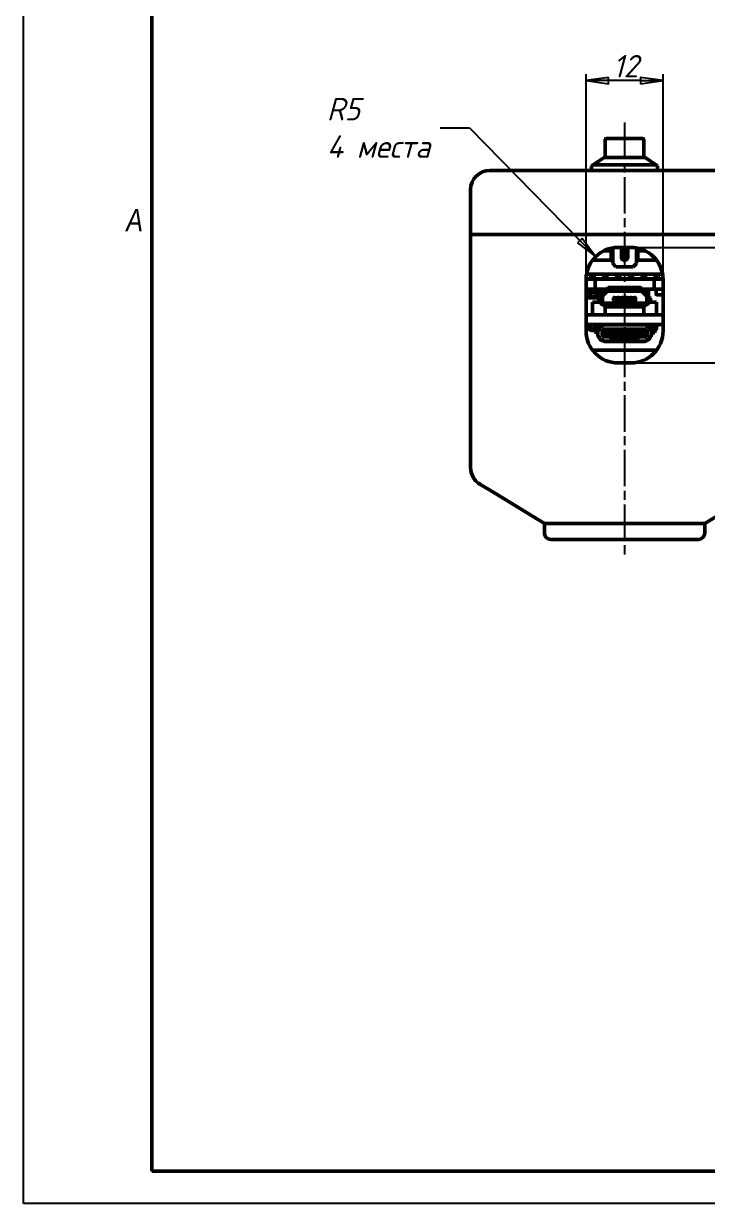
# Model space of a CAD drawing. Header units: millimetres. Extents: x 0 to 1718, y -69 to 420.
# Drawn here: x 0 to 106.6, y 0 to 183.9 of the extents above; entities that cross this region are included whole.
import ezdxf

# ---------------------------------------------------------------- set-up
doc = ezdxf.new("R2010")
doc.units = ezdxf.units.MM
doc.linetypes.add('CHAIN', pattern=[0.7087, 0.4724, -0.0591, 0.1181, -0.0591])
for name, color, linetype, lineweight in [('Видимый контур (ГОСТ)', 7, 'Continuous', 50), ('Кромка (ГОСТ)', 7, 'Continuous', 50), ('Осевая линия (ГОСТ)', 7, 'Continuous', 25), ('Размер (ГОСТ)', 7, 'Continuous', 25)]:
    doc.layers.add(name, color=color, linetype=linetype, lineweight=lineweight)
doc.styles.add('Альтернативный текст (ГОСТ)', font='', dxfattribs={"width": 0.8})
doc.styles.add('Обычный текст (ГОСТ)', font='GOST Common Italic.ttf')
doc.styles.get('Альтернативный текст (ГОСТ)').set_extended_font_data('Arial', italic=True)
doc.dimstyles.new('Обычный (ГОСТ)', dxfattribs={"dimtxt": 3.5, "dimasz": 3.5, "dimexe": 1, "dimexo": 0, "dimgap": 0.5, "dimtad": 1, "dimrnd": 1e-08, "dimtxsty": 'Обычный текст (ГОСТ)', "dimblk": 'Filled-1', "dimcen": 0.09, "dimdle": 15, "dimclrd": 256, "dimclre": 256, "dimclrt": 256, "dimazin": 2, "dimtfac": 0.714286, "dimtdec": 3, "dimtmove": 0, "dimatfit": 3, "dimfxl": 1, "dimtolj": 1, "dimlwd": 25, "dimlwe": 25, "dimarcsym": 0})

# ---------------------------------------------------------------- blocks, each defined once
blk = doc.blocks.new('Рамки ГОСТ_ граница 420x297')
at = {"layer": 'Кромка (ГОСТ)', "lineweight": 25}
for p, q in [((0, 0), (0, 420)), ((297, 0), (0, 0))]:
    blk.add_line(p, q, dxfattribs=at)
at = {"layer": 'Кромка (ГОСТ)'}
for p, q in [((20, 415), (20, 5)), ((20, 5), (292, 5))]:
    blk.add_line(p, q, dxfattribs=at)
at = {"layer": 'Кромка (ГОСТ)', "insert": (16, 155), "char_height": 3.5, "attachment_point": 1, "style": 'Альтернативный текст (ГОСТ)'}
blk.add_mtext('\\A1;\\fArial|b0|i1;\\H3.5000;A', dxfattribs=at)
blk = doc.blocks.new('Filled-1')
at = {"color": 0}
for p, q in [((0, 0), (-1, 0.143)), ((-1, 0.143), (-1, -0.143)), ((-1, 0), (0, 0)), ((-1, -0.143), (0, 0))]:
    blk.add_line(p, q, dxfattribs=at)
at = {"color": 0, "flags": 128}
blk.add_lwpolyline([(-1, -0.143), (0, 0), (-1, 0.143), (-1, -0.143)], dxfattribs=at)
at = {"color": 0}
blk.add_solid([(-1, -0.143), (0, 0), (-1, 0.143), (-1, -0.143)], dxfattribs=at)
blk = doc.blocks.new('*D14')
at = {"layer": 'Defpoints', "color": 0, "linetype": 'Continuous', "transparency": 16777216}
for p in [(94.67, 148.98), (94.67, 130.98), (126.62, 130.98)]:
    blk.add_point(p, dxfattribs=at)
at = {"layer": 'Размер (ГОСТ)', "linetype": 'Continuous', "lineweight": 25, "transparency": 16777216}
for p, q in [((94.67, 148.98), (127.62, 148.98)), ((126.62, 145.48), (126.62, 134.48)), ((94.67, 130.98), (127.62, 130.98))]:
    blk.add_line(p, q, dxfattribs=at)
at = {"layer": 'Размер (ГОСТ)', "linetype": 'Continuous', "lineweight": 25, "transparency": 16777216, "xscale": 3.5, "yscale": 3.5, "zscale": 3.5}
for p, rotation in [((126.62, 148.98), 90), ((126.62, 130.98), 270)]:
    blk.add_blockref('Filled-1', p, dxfattribs=dict(at, rotation=rotation))
at = {"layer": 'Размер (ГОСТ)', "linetype": 'Continuous', "lineweight": 25, "transparency": 16777216, "insert": (122.62, 138.16), "char_height": 3.5, "attachment_point": 1, "rotation": 90, "style": 'Обычный текст (ГОСТ)'}
blk.add_mtext('\\A1;18', dxfattribs=at)
blk = doc.blocks.new('*D15')
at = {"layer": 'Defpoints', "color": 0, "linetype": 'Continuous', "transparency": 16777216}
for p in [(87.67, 174.98), (87.67, 143.98), (99.67, 143.98)]:
    blk.add_point(p, dxfattribs=at)
at = {"layer": 'Размер (ГОСТ)', "linetype": 'Continuous', "lineweight": 25, "transparency": 16777216}
for p, q in [((87.67, 143.98), (87.67, 175.98)), ((96.17, 174.98), (91.17, 174.98)), ((99.67, 143.98), (99.67, 175.98))]:
    blk.add_line(p, q, dxfattribs=at)
at = {"layer": 'Размер (ГОСТ)', "linetype": 'Continuous', "lineweight": 25, "transparency": 16777216, "xscale": 3.5, "yscale": 3.5, "zscale": 3.5, "rotation": 180}
blk.add_blockref('Filled-1', (87.67, 174.98), dxfattribs=at)
at = {"layer": 'Размер (ГОСТ)', "linetype": 'Continuous', "lineweight": 25, "transparency": 16777216, "xscale": 3.5, "yscale": 3.5, "zscale": 3.5}
blk.add_blockref('Filled-1', (99.67, 174.98), dxfattribs=at)
at = {"layer": 'Размер (ГОСТ)', "linetype": 'Continuous', "lineweight": 25, "transparency": 16777216, "insert": (91.85, 178.98), "char_height": 3.5, "attachment_point": 1, "style": 'Обычный текст (ГОСТ)'}
blk.add_mtext('\\A1;12', dxfattribs=at)
blk = doc.blocks.new('*D23')
at = {"layer": 'Defpoints', "color": 0, "linetype": 'Continuous', "transparency": 16777216}
for p in [(89.17, 147.55), (92.67, 143.98)]:
    blk.add_point(p, dxfattribs=at)
at = {"layer": 'Размер (ГОСТ)', "linetype": 'Continuous', "lineweight": 25, "transparency": 16777216}
for p, q in [((64.94, 167.63), (69.49, 167.63)), ((69.49, 167.63), (86.72, 150.05))]:
    blk.add_line(p, q, dxfattribs=at)
at = {"layer": 'Размер (ГОСТ)', "linetype": 'Continuous', "lineweight": 25, "transparency": 16777216, "xscale": 3.5, "yscale": 3.5, "zscale": 3.5, "rotation": 314.4383843172322}
blk.add_blockref('Filled-1', (89.17, 147.55), dxfattribs=at)
at = {"layer": 'Размер (ГОСТ)', "linetype": 'Continuous', "lineweight": 25, "transparency": 16777216, "insert": (47.27, 172.29), "char_height": 3.5, "attachment_point": 1, "style": 'Обычный текст (ГОСТ)'}
blk.add_mtext('\\A1;\\fGOST Common|b0|i1;R5\\P\\fGOST Common|b0|i1;4 места', dxfattribs=at)

msp = doc.modelspace()

# ---------------------------------------------------------------- linework, layer by layer
at = {"layer": 'Видимый контур (ГОСТ)'}
for p, q in [((90.675, 162.981), (90.675, 165.838)), ((90.775, 165.938), (96.575, 165.938)), ((96.675, 165.838), (96.675, 162.981)), ((88.795, 161.861), (88.525, 161.681)), ((90.475, 162.981), (88.795, 161.861)), ((98.555, 161.861), (88.795, 161.861)), ((90.475, 162.981), (96.875, 162.981)), ((98.555, 161.861), (96.875, 162.981)), ((98.555, 161.861), (98.825, 161.681)), ((114.675, 160.981), (72.675, 160.981)), ((88.525, 160.981), (88.525, 161.681)), ((98.825, 160.981), (98.825, 161.681)), ((69.675, 157.981), (69.675, 150.981)), ((69.675, 150.981), (72.675, 150.981)), ((69.675, 150.981), (69.675, 116.471)), ((72.675, 150.981), (69.675, 150.981)), ((72.675, 150.981), (114.675, 150.981)), ((72.675, 150.981), (114.675, 150.981)), ((92.675, 148.981), (94.675, 148.981)), ((93.175, 147.481), (93.175, 148.981)), ((93.423, 147.284), (93.423, 148.981)), ((93.927, 147.284), (93.927, 148.981)), ((94.175, 147.481), (94.175, 148.981)), ((90.462, 148.465), (91.594, 148.465)), ((91.594, 147.284), (91.594, 148.863)), ((91.825, 147.284), (91.594, 147.284)), ((91.825, 148.909), (91.825, 146.481)), ((93.175, 148.465), (93.423, 148.465)), ((93.927, 147.284), (93.423, 147.284)), ((93.927, 148.465), (94.175, 148.465)), ((95.525, 148.909), (95.525, 146.481)), ((95.755, 147.284), (95.525, 147.284)), ((95.755, 147.284), (95.755, 148.863)), ((95.755, 148.465), (96.887, 148.465)), ((88.689, 147), (91.825, 147)), ((91.825, 146.481), (92.325, 145.981)), ((92.325, 145.981), (95.025, 145.981)), ((93.538, 147), (93.811, 147)), ((95.025, 145.981), (95.525, 146.481)), ((95.525, 147), (98.66, 147)), ((87.675, 144.065), (89.075, 144.065)), ((87.675, 135.981), (87.675, 143.981)), ((87.676, 144.1), (88.175, 144.1)), ((87.687, 144.1), (87.687, 144.065)), ((88.009, 144.075), (87.707, 144.075)), ((87.707, 144.065), (87.707, 144.075)), ((87.713, 144.1), (87.713, 144.075)), ((87.729, 144.1), (87.729, 144.075)), ((87.742, 144.8), (88.175, 144.8)), ((88.129, 144.075), (88.009, 144.075)), ((88.009, 144.065), (88.009, 144.075)), ((88.431, 144.075), (88.129, 144.075)), ((88.129, 144.065), (88.129, 144.075)), ((88.175, 144.8), (88.175, 144.835)), ((88.175, 144.835), (88.425, 144.835)), ((88.175, 144.1), (88.175, 144.075)), ((88.425, 144.835), (88.504, 144.835)), ((88.425, 144.8), (88.425, 144.835)), ((88.425, 144.1), (88.425, 144.8)), ((88.425, 144.1), (88.425, 144.075)), ((88.431, 144.065), (88.431, 144.075)), ((88.504, 144.835), (88.675, 144.835)), ((88.675, 144.835), (88.925, 144.835)), ((88.925, 144.835), (89.175, 144.835)), ((88.925, 144.8), (88.925, 144.835)), ((88.925, 144.1), (88.925, 144.8)), ((88.925, 144.1), (88.925, 144.065)), ((89.775, 144.065), (89.075, 144.065)), ((89.075, 142.465), (89.075, 144.065)), ((89.175, 144.8), (89.175, 144.835)), ((89.175, 144.8), (90.175, 144.8)), ((89.175, 144.1), (90.175, 144.1)), ((89.175, 144.1), (89.175, 144.065)), ((89.254, 144.1), (89.254, 144.065)), ((89.309, 144.1), (89.309, 144.065)), ((89.6, 144.1), (89.6, 144.065)), ((89.774, 144.1), (89.774, 144.065)), ((89.775, 144.065), (97.575, 144.065)), ((90.064, 144.1), (90.064, 144.065)), ((90.165, 144.1), (90.165, 144.065)), ((90.173, 144.1), (90.173, 144.065)), ((90.175, 144.8), (90.175, 144.835)), ((90.175, 144.835), (90.425, 144.835)), ((90.175, 144.1), (90.175, 144.065)), ((90.425, 144.835), (90.504, 144.835)), ((90.425, 144.8), (90.425, 144.835)), ((90.425, 144.1), (90.425, 144.8)), ((90.425, 144.1), (90.425, 144.065)), ((90.504, 144.835), (90.675, 144.835)), ((90.675, 144.835), (90.925, 144.835)), ((90.925, 144.835), (91.175, 144.835)), ((90.925, 144.8), (90.925, 144.835)), ((90.925, 144.1), (90.925, 144.8)), ((90.925, 144.1), (90.925, 144.065)), ((91.175, 144.8), (91.175, 144.835)), ((91.175, 144.8), (92.175, 144.8)), ((91.175, 144.1), (92.175, 144.1)), ((91.175, 144.1), (91.175, 144.065)), ((91.704, 144.1), (91.704, 144.065)), ((92.063, 144.1), (92.063, 144.065)), ((92.175, 144.8), (92.175, 144.835)), ((92.175, 144.835), (92.425, 144.835)), ((92.175, 144.1), (92.175, 144.065)), ((92.425, 144.835), (92.504, 144.835)), ((92.425, 144.8), (92.425, 144.835)), ((92.425, 144.1), (92.425, 144.8)), ((92.425, 144.1), (92.425, 144.065)), ((92.504, 144.835), (92.675, 144.835)), ((92.675, 144.835), (92.925, 144.835)), ((92.925, 144.835), (93.175, 144.835)), ((92.925, 144.8), (92.925, 144.835)), ((92.925, 144.1), (92.925, 144.8)), ((92.925, 144.1), (92.925, 144.065)), ((93.175, 144.8), (93.175, 144.835)), ((93.175, 144.8), (94.175, 144.8)), ((93.175, 144.1), (94.175, 144.1)), ((93.175, 144.1), (93.175, 144.065)), ((93.697, 144.1), (93.697, 144.065)), ((94.175, 144.8), (94.175, 144.835)), ((94.175, 144.835), (94.425, 144.835)), ((94.175, 144.1), (94.175, 144.065)), ((94.425, 144.835), (94.504, 144.835)), ((94.425, 144.8), (94.425, 144.835)), ((94.425, 144.1), (94.425, 144.8)), ((94.425, 144.1), (94.425, 144.065)), ((94.504, 144.835), (94.675, 144.835)), ((94.675, 144.835), (94.925, 144.835)), ((94.925, 144.835), (95.175, 144.835)), ((94.925, 144.8), (94.925, 144.835)), ((94.925, 144.1), (94.925, 144.8)), ((94.925, 144.1), (94.925, 144.065)), ((95.175, 144.8), (95.175, 144.835)), ((95.175, 144.8), (96.175, 144.8)), ((95.175, 144.1), (96.175, 144.1)), ((95.175, 144.1), (95.175, 144.065)), ((95.503, 144.1), (95.503, 144.065)), ((95.84, 144.1), (95.84, 144.065)), ((96.175, 144.8), (96.175, 144.835)), ((96.175, 144.835), (96.425, 144.835)), ((96.175, 144.1), (96.175, 144.065)), ((96.425, 144.835), (96.504, 144.835)), ((96.425, 144.8), (96.425, 144.835)), ((96.425, 144.1), (96.425, 144.8)), ((96.425, 144.1), (96.425, 144.065)), ((96.504, 144.835), (96.675, 144.835)), ((96.675, 144.835), (96.925, 144.835)), ((96.925, 144.835), (97.175, 144.835)), ((96.925, 144.8), (96.925, 144.835)), ((96.925, 144.1), (96.925, 144.8)), ((96.925, 144.1), (96.925, 144.065)), ((97.175, 144.8), (97.175, 144.835)), ((97.175, 144.8), (98.175, 144.8)), ((97.175, 144.1), (98.175, 144.1)), ((97.175, 144.1), (97.175, 144.065)), ((97.438, 144.1), (97.438, 144.065)), ((98.275, 144.065), (97.575, 144.065)), ((98.118, 144.1), (98.118, 144.065)), ((98.175, 144.8), (98.175, 144.835)), ((98.175, 144.835), (98.425, 144.835)), ((98.175, 144.1), (98.175, 144.065)), ((98.275, 144.065), (99.674, 144.065)), ((98.275, 144.065), (98.275, 142.465)), ((98.425, 144.835), (98.504, 144.835)), ((98.425, 144.8), (98.425, 144.835)), ((98.425, 144.1), (98.425, 144.8)), ((98.425, 144.1), (98.425, 144.065)), ((98.504, 144.835), (98.675, 144.835)), ((98.675, 144.835), (98.925, 144.835)), ((98.925, 144.835), (99.175, 144.835)), ((98.925, 144.8), (98.925, 144.835)), ((98.925, 144.1), (98.925, 144.8)), ((98.925, 144.1), (98.925, 144.065)), ((99.175, 144.8), (99.175, 144.835)), ((99.175, 144.8), (99.607, 144.8)), ((99.175, 144.1), (99.673, 144.1)), ((99.175, 144.1), (99.175, 144.065)), ((99.675, 143.981), (99.675, 135.981)), ((87.675, 142.465), (89.075, 142.465)), ((87.675, 142.45), (87.78, 142.45)), ((87.675, 142.365), (88.05, 142.365)), ((87.78, 142.365), (87.78, 142.465)), ((88.05, 142.465), (88.05, 142.315)), ((88.05, 142.315), (88.05, 142.265)), ((88.05, 142.315), (88.7, 142.315)), ((88.05, 142.265), (88.05, 141.965)), ((88.05, 141.965), (88.05, 141.765)), ((88.7, 141.765), (88.05, 141.765)), ((88.7, 142.465), (88.7, 142.315)), ((88.7, 142.365), (89.1, 142.365)), ((88.7, 142.315), (88.7, 142.265)), ((88.7, 142.265), (88.7, 141.965)), ((88.7, 141.965), (88.7, 141.765)), ((89.05, 142.365), (89.05, 142.465)), ((89.075, 142.465), (89.775, 142.465)), ((89.125, 142.34), (89.125, 141.763)), ((89.55, 142.215), (89.125, 142.215)), ((89.125, 141.763), (89.125, 141.34)), ((89.55, 141.615), (89.125, 141.615)), ((89.55, 142.215), (89.55, 142.465)), ((89.55, 142.365), (89.925, 142.365)), ((89.55, 142.215), (89.55, 142.065)), ((89.55, 141.915), (89.55, 142.065)), ((89.55, 141.915), (89.55, 141.615)), ((89.925, 141.865), (89.55, 141.865)), ((89.55, 141.615), (89.925, 141.615)), ((91.057, 142.465), (89.775, 142.465)), ((89.925, 141.333), (89.925, 142.465)), ((90.704, 142.319), (90.071, 141.686)), ((90.225, 141.84), (90.225, 142.465)), ((90.225, 142.365), (90.32, 142.365)), ((90.25, 141.865), (90.225, 141.865)), ((90.916, 142.107), (90.283, 141.474)), ((90.32, 142.215), (90.32, 142.465)), ((90.6, 142.215), (90.32, 142.215)), ((90.32, 142.215), (90.32, 142.065)), ((90.32, 141.935), (90.32, 142.065)), ((90.82, 142.405), (90.82, 142.465)), ((91.075, 142.465), (91.057, 142.465)), ((91.075, 142.165), (91.057, 142.165)), ((91.075, 142.471), (91.075, 142.632)), ((91.075, 142.415), (91.075, 142.471)), ((91.075, 142.415), (91.075, 142.165)), ((91.075, 142.165), (93.675, 142.165)), ((91.275, 142.74), (91.118, 142.74)), ((91.275, 142.74), (93.475, 142.74)), ((91.275, 142.646), (93.475, 142.646)), ((93.632, 142.74), (93.475, 142.74)), ((93.675, 142.632), (93.675, 142.471)), ((93.675, 142.471), (93.675, 142.415)), ((93.685, 142.465), (93.675, 142.465)), ((93.675, 142.165), (93.675, 142.415)), ((93.685, 142.165), (93.675, 142.165)), ((93.685, 142.471), (93.685, 142.632)), ((93.685, 142.415), (93.685, 142.471)), ((93.685, 142.415), (93.685, 142.165)), ((93.685, 142.165), (96.275, 142.165)), ((93.885, 142.74), (93.728, 142.74)), ((93.885, 142.74), (96.075, 142.74)), ((93.885, 142.646), (96.075, 142.646)), ((96.232, 142.74), (96.075, 142.74)), ((96.275, 142.632), (96.275, 142.471)), ((96.275, 142.415), (96.275, 142.471)), ((96.292, 142.465), (96.275, 142.465)), ((96.275, 142.415), (96.275, 142.165)), ((96.292, 142.165), (96.275, 142.165)), ((97.575, 142.465), (96.292, 142.465)), ((97.066, 141.474), (96.433, 142.107)), ((96.592, 142.365), (96.67, 142.365)), ((97.278, 141.686), (96.645, 142.319)), ((96.67, 142.295), (96.67, 142.465)), ((97.125, 142.215), (96.749, 142.215)), ((97.125, 142.465), (97.125, 141.84)), ((97.425, 142.465), (97.425, 141.333)), ((97.575, 142.465), (98.275, 142.465)), ((98.275, 142.465), (99.675, 142.465)), ((98.59, 141.665), (98.59, 142.415)), ((99.675, 141.615), (98.64, 141.615)), ((89.1, 141.315), (87.675, 141.315)), ((89.673, 141.115), (87.675, 141.115)), ((87.725, 141.305), (87.725, 141.315)), ((89.025, 141.305), (87.725, 141.305)), ((89.927, 140.465), (88.675, 140.465)), ((88.675, 140.465), (88.675, 138.465)), ((89.025, 141.305), (89.025, 141.315)), ((89.125, 141.361), (89.925, 141.361)), ((89.65, 141.097), (89.65, 140.94)), ((89.65, 140.84), (89.65, 140.94)), ((89.65, 140.84), (89.65, 140.683)), ((89.744, 140.84), (89.744, 140.94)), ((89.758, 141.14), (89.919, 141.14)), ((89.919, 140.64), (89.758, 140.64)), ((89.975, 141.14), (89.919, 141.14)), ((89.975, 140.64), (89.919, 140.64)), ((89.925, 141.333), (89.925, 141.14)), ((89.925, 140.64), (89.925, 140.515)), ((89.975, 141.14), (90.225, 141.14)), ((89.975, 140.64), (90.225, 140.64)), ((90.225, 141.333), (90.225, 141.14)), ((90.225, 140.64), (90.225, 141.14)), ((90.225, 140.64), (90.225, 140.515)), ((90.425, 140.315), (90.575, 140.315)), ((90.425, 140.015), (90.575, 140.015)), ((90.575, 140.315), (96.775, 140.315)), ((90.575, 140.315), (90.575, 140.065)), ((90.575, 140.01), (90.575, 140.065)), ((90.575, 139.848), (90.575, 140.01)), ((90.775, 139.835), (96.575, 139.835)), ((91.95, 140.695), (91.95, 141.095)), ((92.05, 141.195), (92.175, 141.195)), ((95.3, 140.595), (92.05, 140.595)), ((92.175, 141.145), (92.175, 141.195)), ((92.175, 140.945), (92.175, 141.145)), ((92.175, 141.095), (92.225, 141.095)), ((92.175, 140.945), (92.575, 140.945)), ((92.225, 141.141), (92.225, 141.097)), ((92.225, 141.141), (92.525, 141.141)), ((92.225, 141.097), (92.525, 141.097)), ((92.225, 141.025), (92.225, 141.097)), ((92.525, 141.025), (92.225, 141.025)), ((92.225, 140.945), (92.225, 141.025)), ((92.525, 141.141), (92.525, 141.097)), ((92.525, 141.097), (92.525, 141.025)), ((92.525, 141.095), (92.575, 141.095)), ((92.525, 140.945), (92.525, 141.025)), ((92.575, 141.195), (92.825, 141.195)), ((92.575, 141.195), (92.575, 141.145)), ((92.575, 140.945), (92.575, 141.145)), ((92.825, 141.145), (92.825, 141.195)), ((92.825, 140.945), (92.825, 141.145)), ((92.825, 141.095), (92.875, 141.095)), ((92.825, 140.945), (93.225, 140.945)), ((92.875, 141.141), (92.875, 141.097)), ((92.875, 141.141), (93.175, 141.141)), ((92.875, 141.097), (93.175, 141.097)), ((92.875, 141.025), (92.875, 141.097)), ((93.175, 141.025), (92.875, 141.025)), ((92.875, 140.945), (92.875, 141.025)), ((93.175, 141.141), (93.175, 141.097)), ((93.175, 141.097), (93.175, 141.025)), ((93.175, 141.095), (93.225, 141.095)), ((93.175, 140.945), (93.175, 141.025)), ((93.225, 141.195), (93.475, 141.195)), ((93.225, 141.195), (93.225, 141.145)), ((93.225, 140.945), (93.225, 141.145)), ((93.475, 141.145), (93.475, 141.195)), ((93.475, 140.945), (93.475, 141.145)), ((93.475, 141.095), (93.525, 141.095)), ((93.475, 140.945), (93.875, 140.945)), ((93.525, 141.141), (93.525, 141.097)), ((93.525, 141.141), (93.825, 141.141)), ((93.525, 141.097), (93.825, 141.097)), ((93.525, 141.025), (93.525, 141.097)), ((93.825, 141.025), (93.525, 141.025)), ((93.525, 140.945), (93.525, 141.025)), ((93.825, 141.141), (93.825, 141.097)), ((93.825, 141.097), (93.825, 141.025)), ((93.825, 141.095), (93.875, 141.095)), ((93.825, 140.945), (93.825, 141.025)), ((93.875, 141.195), (94.125, 141.195)), ((93.875, 141.195), (93.875, 141.145)), ((93.875, 140.945), (93.875, 141.145)), ((94.125, 141.145), (94.125, 141.195)), ((94.125, 140.945), (94.125, 141.145)), ((94.125, 141.095), (94.175, 141.095)), ((94.125, 140.945), (94.525, 140.945)), ((94.175, 141.141), (94.175, 141.097)), ((94.175, 141.141), (94.475, 141.141)), ((94.175, 141.097), (94.475, 141.097)), ((94.175, 141.025), (94.175, 141.097)), ((94.475, 141.025), (94.175, 141.025)), ((94.175, 140.945), (94.175, 141.025)), ((94.475, 141.141), (94.475, 141.097)), ((94.475, 141.097), (94.475, 141.025)), ((94.475, 141.095), (94.525, 141.095)), ((94.475, 140.945), (94.475, 141.025)), ((94.525, 141.195), (94.775, 141.195)), ((94.525, 141.195), (94.525, 141.145)), ((94.525, 140.945), (94.525, 141.145)), ((94.775, 141.145), (94.775, 141.195)), ((94.775, 140.945), (94.775, 141.145)), ((94.775, 141.095), (94.825, 141.095)), ((94.775, 140.945), (95.175, 140.945)), ((94.825, 141.141), (94.825, 141.097)), ((94.825, 141.141), (95.125, 141.141)), ((94.825, 141.025), (94.825, 141.097)), ((94.825, 141.097), (95.125, 141.097)), ((95.125, 141.025), (94.825, 141.025)), ((94.825, 140.945), (94.825, 141.025)), ((95.125, 141.141), (95.125, 141.097)), ((95.125, 141.097), (95.125, 141.025)), ((95.125, 141.095), (95.175, 141.095)), ((95.125, 140.945), (95.125, 141.025)), ((95.175, 141.195), (95.3, 141.195)), ((95.175, 141.195), (95.175, 141.145)), ((95.175, 140.945), (95.175, 141.145)), ((95.4, 141.095), (95.4, 140.695)), ((96.775, 140.315), (96.925, 140.315)), ((96.775, 140.315), (96.775, 140.065)), ((96.775, 140.01), (96.775, 140.065)), ((96.775, 140.015), (96.925, 140.015)), ((96.775, 140.01), (96.775, 139.848)), ((97.125, 141.14), (97.125, 141.333)), ((97.125, 140.64), (97.125, 141.14)), ((97.125, 141.14), (97.375, 141.14)), ((97.125, 140.515), (97.125, 140.64)), ((97.125, 140.64), (97.375, 140.64)), ((97.43, 141.14), (97.375, 141.14)), ((97.43, 140.64), (97.375, 140.64)), ((98.675, 140.465), (97.422, 140.465)), ((97.425, 141.14), (97.425, 141.333)), ((97.425, 140.515), (97.425, 140.64)), ((97.43, 141.14), (97.591, 141.14)), ((97.591, 140.64), (97.43, 140.64)), ((97.605, 140.84), (97.605, 140.94)), ((97.7, 140.94), (97.7, 141.097)), ((97.7, 140.84), (97.7, 140.94)), ((97.7, 140.683), (97.7, 140.84)), ((98.675, 138.465), (98.675, 140.465)), ((87.975, 138.465), (87.675, 138.465)), ((87.975, 138.465), (99.375, 138.465)), ((90.618, 139.74), (90.775, 139.74)), ((90.675, 138.465), (90.675, 139.74)), ((90.775, 139.74), (96.575, 139.74)), ((96.575, 139.74), (96.732, 139.74)), ((96.675, 138.465), (96.675, 139.74)), ((99.675, 138.465), (99.375, 138.465)), ((87.675, 136.965), (87.975, 136.965)), ((87.975, 136.615), (87.675, 136.615)), ((88.225, 136.515), (87.943, 136.515)), ((90.785, 136.965), (87.975, 136.965)), ((87.975, 136.965), (87.975, 136.615)), ((88.214, 136.865), (88.225, 136.865)), ((88.225, 136.865), (88.225, 136.515)), ((88.225, 136.865), (88.225, 136.515)), ((88.225, 136.865), (88.375, 136.865)), ((88.375, 136.515), (88.225, 136.515)), ((88.375, 136.865), (88.375, 136.515)), ((88.593, 136.065), (88.975, 136.065)), ((88.975, 136.215), (88.775, 136.215)), ((88.975, 136.809), (88.975, 135.765)), ((89.44, 136.965), (89.465, 135.965)), ((89.503, 136.965), (89.505, 135.968)), ((89.505, 135.968), (89.505, 136.965)), ((97.175, 136.245), (90.175, 136.245)), ((90.175, 136.245), (90.175, 135.045)), ((90.785, 136.965), (96.565, 136.965)), ((96.565, 136.925), (90.785, 136.925)), ((99.375, 136.965), (96.565, 136.965)), ((97.175, 135.045), (97.175, 136.245)), ((97.846, 136.965), (97.845, 135.968)), ((97.909, 136.965), (97.885, 135.965)), ((98.425, 136.615), (98.262, 136.615)), ((98.375, 136.615), (98.375, 135.665)), ((98.425, 136.895), (98.425, 136.615)), ((98.525, 136.475), (98.525, 136.715)), ((98.675, 136.565), (98.675, 136.365)), ((98.975, 136.965), (98.975, 136.865)), ((99.375, 136.965), (99.675, 136.965)), ((89.465, 135.765), (88.975, 135.765)), ((89.465, 135.645), (89.465, 135.965)), ((89.465, 135.965), (89.504, 135.965)), ((90.175, 135.045), (97.175, 135.045)), ((97.02, 135.895), (90.33, 135.895)), ((90.33, 135.895), (90.33, 135.395)), ((90.33, 135.395), (97.02, 135.395)), ((90.785, 134.365), (96.565, 134.365)), ((96.565, 134.325), (90.785, 134.325)), ((91.585, 134.365), (91.585, 135.045)), ((92.816, 134.375), (91.816, 134.375)), ((91.816, 134.365), (91.816, 134.375)), ((92.625, 134.375), (91.955, 135.045)), ((92.011, 135.045), (92.662, 134.395)), ((92.485, 135.045), (92.485, 134.625)), ((92.485, 134.625), (94.865, 134.625)), ((92.816, 134.365), (92.816, 134.375)), ((95.533, 134.375), (94.533, 134.375)), ((94.533, 134.365), (94.533, 134.375)), ((94.687, 134.395), (95.338, 135.045)), ((95.395, 135.045), (94.725, 134.375)), ((94.865, 134.625), (94.865, 135.045)), ((95.533, 134.365), (95.533, 134.375)), ((95.765, 135.045), (95.765, 134.365)), ((97.02, 135.395), (97.02, 135.895)), ((97.885, 135.965), (97.845, 135.965)), ((97.885, 135.645), (97.885, 135.965)), ((98.375, 135.665), (97.885, 135.665)), ((98.662, 132.965), (88.687, 132.965)), ((94.675, 130.981), (92.675, 130.981)), ((69.675, 114.667), (69.675, 116.471)), ((71.115, 112.105), (73.31, 110.768)), ((73.31, 110.768), (81.175, 105.981)), ((106.175, 105.981), (114.039, 110.768)), ((82.029, 105.981), (81.175, 105.981)), ((81.175, 105.981), (81.175, 104.481)), ((105.32, 105.981), (82.029, 105.981)), ((105.175, 105.981), (82.175, 105.981)), ((106.175, 105.981), (105.32, 105.981)), ((106.175, 104.481), (106.175, 105.981)), ((82.175, 103.481), (105.175, 103.481))]:
    msp.add_line(p, q, dxfattribs=at)
for centre, radius, start, end in [((90.775, 165.838), 0.1, 90, 180), ((96.575, 165.838), 0.1, 0, 90), ((72.675, 157.981), 3, 90, 180), ((92.675, 143.981), 5, 90, 180), ((94.675, 143.981), 5, 0, 90), ((93.675, 147.481), 0.5, 180, 0), ((89.1, 142.34), 0.025, 0, 90), ((90.425, 141.333), 0.5, 135, 180), ((91.057, 141.965), 0.5, 90, 135), ((91.057, 141.965), 0.2, 90, 135), ((96.292, 141.965), 0.5, 45, 90), ((96.292, 141.965), 0.2, 45, 90), ((96.925, 141.333), 0.5, 0, 45), ((98.64, 142.415), 0.05, 90, 180), ((98.64, 141.665), 0.05, 180, 270), ((89.1, 141.34), 0.025, 270, 0), ((90.425, 140.515), 0.5, 180, 270), ((90.425, 141.333), 0.2, 135, 180), ((90.425, 140.515), 0.2, 180, 270), ((92.05, 141.095), 0.1, 90, 180), ((92.05, 140.695), 0.1, 180, 270), ((95.3, 141.095), 0.1, 0, 90), ((95.3, 140.695), 0.1, 270, 0), ((96.925, 140.515), 0.2, 270, 0), ((96.925, 140.515), 0.5, 270, 0), ((96.925, 141.333), 0.2, 0, 45), ((87.725, 136.965), 0.5, 264.26083, 0), ((87.625, 136.315), 0.5, 14.47751, 23.57818), ((88.593, 136.565), 0.5, 194.47751, 270), ((88.775, 136.715), 0.5, 203.57818, 270), ((90.785, 135.645), 1.32, 90, 270), ((90.785, 135.645), 1.28, 90, 270), ((96.565, 135.645), 1.32, 270, 90), ((96.565, 135.645), 1.28, 270, 90), ((98.225, 136.475), 0.3, 300, 0), ((98.375, 136.365), 0.3, 270, 0), ((98.825, 136.715), 0.3, 123.55731, 180), ((98.975, 136.565), 0.3, 90, 180), ((92.675, 135.981), 5, 180, 270), ((92.733, 134.465), 0.1, 225, 244.15807), ((94.617, 134.465), 0.1, 295.84193, 315), ((94.675, 135.981), 5, 270, 0), ((72.675, 114.667), 3, 180, 209.57186), ((82.175, 104.481), 1, 180, 270), ((105.175, 104.481), 1, 270, 0)]:
    msp.add_arc(centre, radius, start, end, dxfattribs=at)
for centre, major_axis, start_param, end_param in [((91.275, 142.632), (-0.2, 0), 5.6145808, 6.2831853), ((91.275, 142.471), (0.2, 0), 1.5707963, 3.1415927), ((93.475, 142.471), (0.2, 0), 0, 1.5707963), ((93.475, 142.632), (-0.2, 0), 3.1415927, 3.8101972), ((93.885, 142.632), (0.2, 0), 2.4729881, 3.1415927), ((93.885, 142.471), (0.2, 0), 1.5707963, 3.1415927), ((96.075, 142.471), (0.2, 0), 0, 1.5707963), ((96.075, 142.632), (0.2, 0), 0, 0.6686045), ((89.758, 140.94), (0, 0.2), 0, 0.6686045), ((89.758, 140.84), (0, -0.2), 5.6145808, 6.2831853), ((89.919, 140.94), (0, 0.2), 0, 1.5707963), ((89.919, 140.84), (0, 0.2), 1.5707963, 3.1415927), ((90.775, 140.01), (-0.2, 0), 0, 1.5707963), ((90.775, 139.848), (-0.2, 0), 0, 0.6686045), ((96.575, 140.01), (-0.2, 0), 1.5707963, 3.1415927), ((96.575, 139.848), (0.2, 0), 5.6145808, 6.2831853), ((97.43, 140.94), (0, -0.2), 1.5707963, 3.1415927), ((97.43, 140.84), (0, -0.2), 0, 1.5707963), ((97.591, 140.94), (0, 0.2), 5.6145808, 6.2831853), ((97.591, 140.84), (0, -0.2), 0, 0.6686045)]:
    msp.add_ellipse(centre, major_axis=major_axis, ratio=0.8719471, start_param=start_param, end_param=end_param, dxfattribs=at)
for points in [[(89.465, 135.965), (89.271, 136.299), (89.077, 136.632), (88.884, 136.965)], [(89.778, 136.436), (89.718, 136.333), (89.659, 136.231), (89.599, 136.128)], [(90.085, 136.965), (90.015, 136.844), (89.944, 136.722), (89.873, 136.6)], [(90.085, 136.965), (90.015, 136.844), (89.944, 136.722), (89.873, 136.601)], [(97.476, 136.6), (97.405, 136.722), (97.335, 136.844), (97.264, 136.965)], [(97.476, 136.601), (97.405, 136.722), (97.334, 136.844), (97.264, 136.965)], [(97.75, 136.128), (97.69, 136.231), (97.631, 136.333), (97.571, 136.436)], [(98.465, 136.965), (98.272, 136.632), (98.078, 136.299), (97.885, 135.965)]]:
    msp.add_open_spline(points, degree=3, dxfattribs=at)
for points, knots in [([(89.777, 136.435), (89.775, 136.432), (89.773, 136.428), (89.714, 136.326), (89.657, 136.227), (89.599, 136.128)], [0.06154216, 0.06154216, 0.06154216, 0.06154216, 0.062783284, 0.062783284, 0.09715997, 0.09715997, 0.09715997, 0.09715997]), ([(97.75, 136.128), (97.738, 136.149), (97.727, 136.169), (97.667, 136.271), (97.62, 136.353), (97.572, 136.435)], [0.018922292, 0.018922292, 0.018922292, 0.018922292, 0.025908051, 0.025908051, 0.054540095, 0.054540095, 0.054540095, 0.054540095]), ([(71.115, 112.105), (71.084, 112.123), (71.054, 112.143), (70.935, 112.221), (70.851, 112.283), (70.705, 112.403), (70.643, 112.458), (70.538, 112.56), (70.492, 112.608), (70.41, 112.699), (70.373, 112.742), (70.257, 112.886), (70.185, 112.989), (70.1, 113.127), (70.083, 113.157), (70.065, 113.187)], [0, 0, 0, 0, 0.01103461, 0.01103461, 0.04370992, 0.04370992, 0.069419, 0.069419, 0.08891717, 0.08891717, 0.10626095, 0.10626095, 0.14615827, 0.14615827, 0.1570376, 0.1570376, 0.1570376, 0.1570376])]:
    msp.add_open_spline(points, degree=3, knots=knots, dxfattribs=at)
at = {"layer": 'Осевая линия (ГОСТ)', "linetype": 'CHAIN', "ltscale": 11.993792}
msp.add_line((93.675, 168.438), (93.675, 100.981), dxfattribs=at)

# ---------------------------------------------------------------- block references
msp.add_blockref('Рамки ГОСТ_ граница 420x297', (0, 0))

# ---------------------------------------------------------------- dimensions: what is measured, and where the dimension line sits
at = {"layer": 'Размер (ГОСТ)', "linetype": 'Continuous', "lineweight": 25}
for base, p1, p2, angle, picture, middle in [((87.675, 174.981), (99.675, 143.981), (87.675, 143.981), 180, '*D15', (93.675, 174.981)), ((126.615, 130.981), (94.675, 148.981), (94.675, 130.981), 90, '*D14', (126.615, 139.981))]:
    dim = msp.add_linear_dim(base=base, p1=p1, p2=p2, angle=angle, dimstyle='Обычный (ГОСТ)', override={"dimgap": 0.5, "dimdec": 2, "dimtol": 0, "dimlim": 0, "dimtp": 0, "dimtm": 0, "dimtdec": 3, "dimtofl": 0, "dimatfit": 1}, dxfattribs=at)
    dim.commit()
    dim.dimension.update_dxf_attribs({"geometry": picture, "text_midpoint": middle, "dimtype": 160})
dim = msp.add_radius_dim(center=(92.675, 143.981), mpoint=(89.174, 147.551), text='\\fGOST Common|b0|i1;<>\\P\\fGOST Common|b0|i1;4 места', dimstyle='Обычный (ГОСТ)', override={"dimgap": 0.5, "dimtad": 0, "dimtih": 1, "dimtoh": 1, "dimdec": 2, "dimlfac": 1, "dimcen": 0, "dimtol": 0, "dimlim": 0, "dimtp": 0, "dimtm": 0, "dimtdec": 3, "dimtofl": 0, "dimtvp": 0}, dxfattribs=at)
dim.commit()
dim.dimension.update_dxf_attribs({"geometry": '*D23', "text_midpoint": (55.852, 167.626), "dimtype": 164})

doc.saveas('drawing.dxf')
